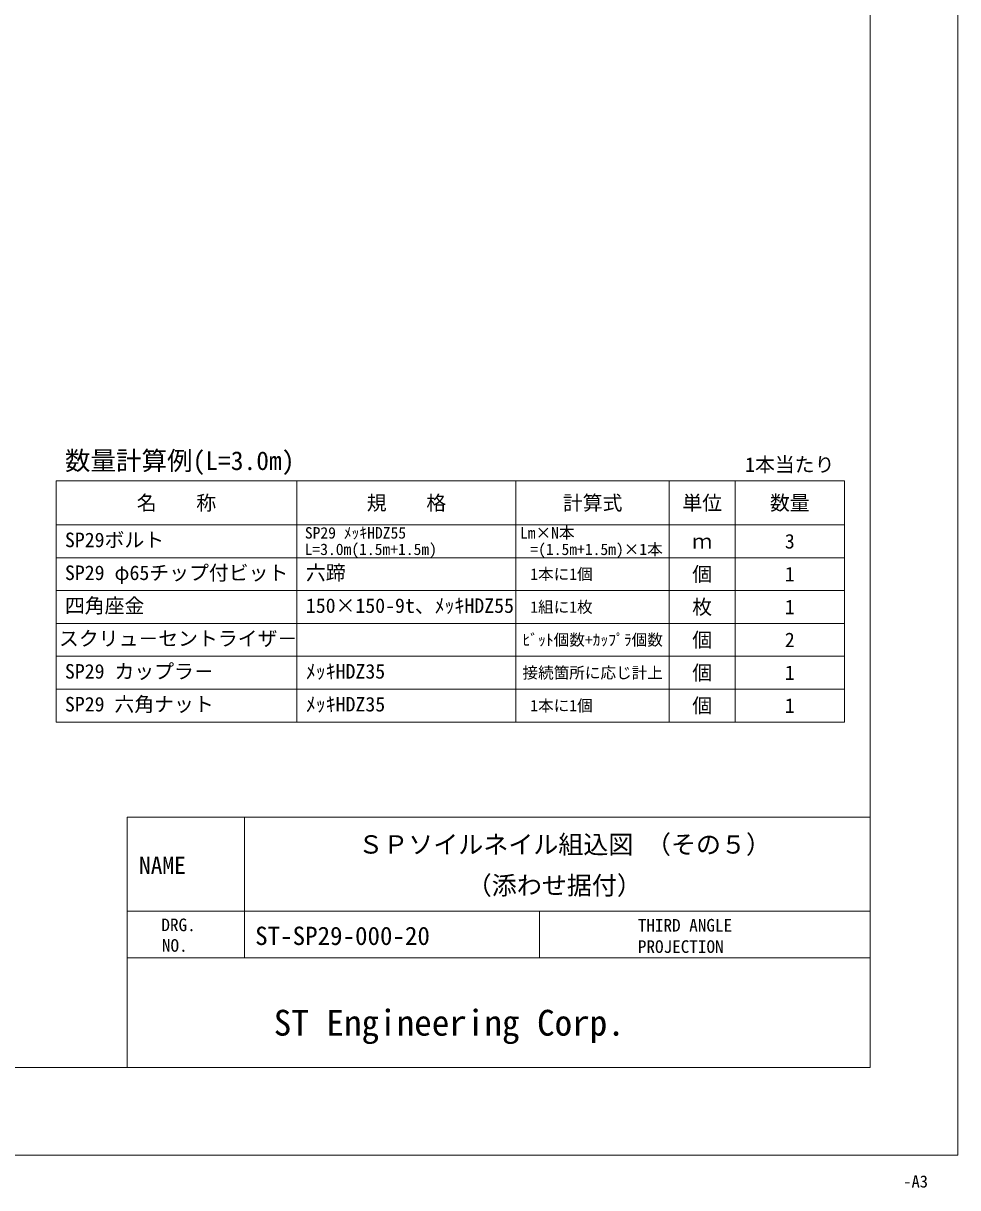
# Model space of a CAD drawing. Units: millimetres at full size, sheet at 1:2.5; details may follow other scales. Extents: x 2979 to 4659, y -1549 to -346.
# Drawn here: x 4232 to 4659, y -1549 to -1018 of the extents above; entities that cross this region are included whole.
import ezdxf
from ezdxf.enums import TextEntityAlignment as Align

# ---------------------------------------------------------------- set-up
doc = ezdxf.new("R2010")
doc.units = ezdxf.units.MM
doc.header["$LTSCALE"] = 2.5
for name, color, linetype, lineweight in [('7 枠・タイトル', 7, 'Continuous', 13), ('8 数量表', 7, 'Continuous', 13), ('DEFPOINTS_4', 7, 'Continuous', 13)]:
    doc.layers.add(name, color=color, linetype=linetype, lineweight=lineweight)
doc.styles.add('ＭＳ ゴシック', font='')
doc.styles.get('ＭＳ ゴシック').set_extended_font_data('MS Gothic')

msp = doc.modelspace()

# ---------------------------------------------------------------- linework, layer by layer
at = {"layer": '7 枠・タイトル'}
for p, q in [((4618.596, -386.312), (4618.596, -1494.312)), ((4279.485, -1380.086), (4618.596, -1380.086)), ((4279.485, -1380.086), (4279.485, -1494.312)), ((4333.029, -1380.086), (4333.029, -1444.338)), ((4279.485, -1422.921), (4618.596, -1422.921)), ((4467.633, -1422.921), (4467.633, -1444.338)), ((4279.485, -1444.338), (4618.596, -1444.338)), ((3018.596, -1494.312), (4618.596, -1494.312))]:
    msp.add_line(p, q, dxfattribs=at)
at = {"layer": '8 数量表'}
for p, q in [((4246.935, -1226.652), (4606.935, -1226.652)), ((4246.935, -1226.652), (4246.935, -1336.652)), ((4356.935, -1226.652), (4356.935, -1336.652)), ((4456.935, -1226.652), (4456.935, -1336.652)), ((4526.935, -1226.652), (4526.935, -1336.652)), ((4556.935, -1226.652), (4556.935, -1336.652)), ((4606.935, -1226.652), (4606.935, -1336.652)), ((4246.935, -1246.652), (4606.935, -1246.652)), ((4246.935, -1261.652), (4606.935, -1261.652)), ((4246.935, -1261.652), (4606.935, -1261.652)), ((4246.935, -1276.652), (4606.935, -1276.652)), ((4246.935, -1291.652), (4606.935, -1291.652)), ((4246.935, -1306.652), (4606.935, -1306.652)), ((4246.935, -1321.652), (4606.935, -1321.652)), ((4246.935, -1336.652), (4606.935, -1336.652))]:
    msp.add_line(p, q, dxfattribs=at)
at = {"layer": 'DEFPOINTS_4'}
for p in [(4658.596, -346.312), (2978.596, -1534.312)]:
    msp.add_line(p, (4658.596, -1534.312), dxfattribs=at)

# ---------------------------------------------------------------- texts
at = {"layer": '7 枠・タイトル', "style": 'ＭＳ ゴシック'}
for s, height, p in [('ＳＰソイルネイル組込図 （その５）', 8.374, (4384.904, -1399.231)), ('NAME', 7.851, (4284.84, -1408.363)), ('（添わせ据付）', 8.374, (4434.453, -1417.924)), ('DRG.', 5.757, (4295.044, -1433.842)), ('THIRD ANGLE', 5.757, (4512.516, -1434.016)), ('ST-SP29-000-20', 8.374, (4337.873, -1440.947)), ('  NO.', 5.757, (4287.455, -1443.231)), ('PROJECTION', 5.757, (4512.567, -1443.765)), ('ST Engineering Corp.', 11.78, (4346.345, -1483.34))]:
    msp.add_text(s, height=height, dxfattribs=at).set_placement(p, align=Align.BOTTOM_LEFT)
at = {"layer": '8 数量表', "style": 'ＭＳ ゴシック'}
for s, height, p in [('数量計算例(L=3.0m)', 8.545, (4251.007, -1224.215)), ('SP29ボルト', 6.646, (4251.007, -1258.851)), ('SP29 φ65チップ付ビット', 6.646, (4251.007, -1273.851)), ('六蹄', 6.646, (4361.007, -1273.851)), ('四角座金', 6.646, (4251.007, -1288.851)), ('150×150-9t、ﾒｯｷHDZ55', 6.646, (4361.007, -1288.851)), ('スクリュ－セントライザ－', 6.646, (4248.289, -1303.851)), ('SP29 カップラ－', 6.646, (4251.007, -1318.851)), ('ﾒｯｷHDZ35', 6.646, (4361.007, -1318.851)), ('SP29 六角ナット', 6.646, (4251.007, -1333.851)), ('ﾒｯｷHDZ35', 6.646, (4361.007, -1333.851))]:
    msp.add_text(s, height=height, dxfattribs=at).set_placement(p, align=Align.BOTTOM_LEFT)
for s, height, p in [('1本当たり', 6.646, (4581.935, -1219.152)), ('名\u3000  称', 6.646, (4301.935, -1236.652)), ('規\u3000\u3000格', 6.646, (4406.935, -1236.652)), ('計算式', 6.646, (4491.935, -1236.652)), ('単位', 6.646, (4541.935, -1236.652)), ('数量', 6.646, (4581.935, -1236.652)), ('SP29 ﾒｯｷHDZ55', 5.222, (4383.648, -1250.324)), ('ｍ', 6.646, (4541.935, -1254.152)), ('3', 6.646, (4581.935, -1254.152)), ('L=3.0m(1.5m+1.5m)', 5.222, (4390.64, -1257.824)), (' =(1.5m+1.5m)×1本', 5.222, (4491.935, -1257.824)), ('個', 6.646, (4541.935, -1269.152)), ('1', 6.646, (4581.935, -1269.152)), ('枚', 6.646, (4541.935, -1284.152)), ('1', 6.646, (4581.935, -1284.152)), ('ﾋﾞｯﾄ個数+ｶｯﾌﾟﾗ個数', 5.222, (4491.935, -1299.152)), ('個', 6.646, (4541.935, -1299.152)), ('2', 6.646, (4581.935, -1299.152)), ('接続箇所に応じ計上', 5.222, (4491.935, -1314.152)), ('個', 6.646, (4541.935, -1314.152)), ('1', 6.646, (4581.935, -1314.152)), ('個', 6.646, (4541.935, -1329.152)), ('1', 6.646, (4581.935, -1329.152))]:
    msp.add_text(s, height=height, dxfattribs=at).set_placement(p, align=Align.MIDDLE_CENTER)
for s, p in [('Lm×N本', (4483.648, -1250.324)), ('1本に1個', (4491.935, -1269.152)), ('1組に1枚', (4491.935, -1284.152)), ('1本に1個', (4491.935, -1329.152))]:
    msp.add_text(s, height=5.222, dxfattribs=at).set_placement(p, align=Align.MIDDLE_RIGHT)
at = {"layer": 'DEFPOINTS_4', "style": 'ＭＳ ゴシック'}
msp.add_text('-A3', height=5.499, dxfattribs=at).set_placement((4633.789, -1550.769), align=Align.BOTTOM_LEFT)

doc.saveas('drawing.dxf')
